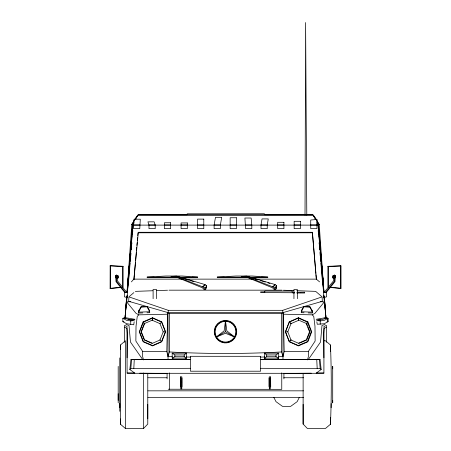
<?xml version="1.0" encoding="UTF-8"?>
<svg xmlns="http://www.w3.org/2000/svg" width="451" height="451" viewBox="0 0 451 451"><rect width="100%" height="100%" fill="white"/><g stroke="black" fill="none" stroke-linecap="round" stroke-linejoin="round"><path stroke-width="0.68" d="M121.071 287.479L110.224 288.539L110.253 265.656L123.1 266.304L123.1 287.276L122.509 287.061L122.509 266.552L123.1 266.304M118.196 400.392L118.196 393.723M119.769 411.295L119.769 403.538M147.776 373.343L147.776 424.07L143.565 428.45L125.401 428.45L120.428 424.233L120.428 418.923M120.428 349.643L120.428 344.998L125.401 340.776L125.401 428.45M143.565 428.45L143.565 372.971M147.776 418.787L147.776 404.344M180.755 376.359L180.755 388.796L181.73 388.79L181.753 376.5M269.298 376.5L269.32 388.79L270.296 388.796L270.296 376.359M270.645 377.78L270.69 386.642L270.651 383.378M282.969 359.385L283.008 312.768L281.593 313.603L200.244 313.625L169.407 313.603L167.998 312.768L167.637 314.206L166.802 351.656L168.043 356.578L168.037 359.385M323.401 340.776L325.498 340.776L330.47 344.998C331.53 371.376 331.547 397.855 330.47 424.233L325.498 428.45L307.334 428.45L303.123 424.07L303.123 373.343M322.555 282.805L320.887 262.905M327.9 266.304L327.9 287.276L328.491 287.061L328.491 266.552L327.9 266.304L340.917 265.904L340.917 288.364L329.929 287.479M330.47 418.923L330.47 424.233L330.47 417.541M331.13 407.721L331.13 403.538M332.703 400.392L332.703 402.833L332.703 366.409L332.703 368.845M333.695 277.551L333.689 280.657L324.297 292.276M172.22 356.69A465.68 105.652 0 0 1 168.043 356.578L169.407 351.949L169.407 313.603M216.277 337.038L225.455 331.727L225.489 320.887L226.859 330.91L234.706 337.038L225.489 333.283L216.277 337.038L224.119 330.91L225.489 320.887M281.593 313.603L281.593 351.949L282.963 356.578A465.68 105.652 0 0 1 278.786 356.69M283.916 378.902L283.921 373.451L311.275 373.202M305.017 215.031L305.609 22.55L306.793 215.031M181.73 388.79L181.742 386.761M132.504 229.215L132.538 224.502L131.793 224.491L127.035 292.383M180.4 383.378L180.361 386.642L180.406 377.109M127.103 357.773L127.362 333.537L126.968 328.48L124.549 327.172M168.172 312.656L168.24 310.316L128.907 296.871L128.704 301.319L168.172 312.656L282.833 312.656L322.302 301.319L322.104 296.871L282.76 310.316L168.24 310.316M301.307 311.218L301.437 310.327L303.895 306.612L309.916 306.821L312.284 310.711L312.363 313.062L308.196 312.915M301.437 310.327L301.251 312.673L304.03 312.768M312.385 312.577L312.284 310.711M260.644 359.486L320.03 359.408L321.174 369.521L315.954 373.298L135.052 373.298L129.826 369.521L130.801 368.67L133.806 368.574L134.268 359.436L190.356 359.486M309.916 306.821L312.227 312.137L301.381 311.759L303.895 306.612M335.324 275.685L333.695 275.685L334.422 275.025L335.324 275.685L334.992 281.644L325.955 292.823M126.883 296.724L125.164 316.692L126.635 297.136M127.002 292.242L132.633 224.925L134.235 220.043M125.164 316.861L126.663 297.277M127.255 296.978L127.396 295.078M134.116 222.659L132.966 225.105L126.669 301.894L136.067 313.36L138.801 314.849L167.637 314.206M127.627 286.797L132.538 224.502M125.164 316.692L126.838 295.879M127.12 292.406L128.45 282.805L130.119 262.905M127.238 292.592L127.419 290.523M135.435 262.155L133.896 279.637L138.294 232.282L312.43 232.282L316.303 279.13L319.601 281.886M135.554 260.757L136.292 252.368M136.416 250.97L136.721 247.469M136.907 245.372L137.149 242.576M137.335 240.479L137.583 237.683M137.764 235.585L138.012 232.789L312.357 232.789L312.43 232.282M127.65 284.666L131.478 241.105M131.602 239.706L131.917 236.2M132.07 234.74L132.352 231.29M130.243 261.518L130.553 258.057M130.739 255.976L130.987 253.208M131.292 249.741L131.478 247.661M131.788 244.2L131.912 242.813M133.552 224.981L134.077 219.209L140.306 219.209L139.782 228.657L133.552 228.657L133.552 224.981L139.782 224.981M130.801 368.67L131.647 359.334L134.268 359.436M129.826 369.521L130.976 359.408L131.647 359.334M134.167 321.766L133.744 324.782L126.68 323.733L122.852 321.653L122.852 318.282L125.744 317.916M142.809 312.915L138.643 313.062L138.722 310.711L141.09 306.821L147.111 306.612L149.569 310.327L149.698 311.218M138.722 310.711L138.643 313.062M261.011 224.981L262.031 218.91L268.26 218.91L267.24 224.981L267.24 228.657L261.011 228.657L261.011 224.981L267.24 224.981M152.241 319.601L152.556 317.741L161.757 321.867L165.613 331.823L161.757 341.779L152.556 345.906L143.136 341.779L139.28 331.823L143.136 321.867L152.556 317.741M152.184 320.503L152.596 318.079L161.571 322.104L165.337 331.818L161.571 341.531L152.596 345.556L143.401 341.531L139.641 331.818L143.401 322.104L152.596 318.079M205.746 289.254L206.428 285.641L204.878 284.542L176.583 276.125L171.177 276.457L171.222 276.886L176.251 277.038L202.431 287.828L204.314 289.7L205.746 289.254L206.428 285.641M275.849 289.254L276.531 285.641L274.98 284.542L246.686 276.125L241.279 276.457L241.324 276.886L246.353 277.038L272.534 287.828L274.417 289.7L275.849 289.254L276.531 285.641M214.124 224.981L215.482 217.32L221.706 217.32L220.353 224.981L220.353 228.657L214.124 228.657L214.124 224.981L220.353 224.981M282.963 356.578L284.198 351.656L283.369 314.206L283.008 312.768M307.481 359.926L308.366 356.617L308.366 351.408L315.136 341.035L314.984 326.298L313.733 316.331L312.205 314.849L283.369 314.206M137.194 216.615L138.136 214.71L312.87 214.71C316.777 218.774 318.942 224.237 318.688 229.892L323.886 292.406M205.104 285.128L204.878 284.542L204.529 285.714L202.623 286.819L176.313 276.548L171.222 276.886M137.121 216.57L137.578 215.307L313.428 215.307L315.446 219.592M289.249 321.867L285.387 331.823L289.249 341.779L298.449 345.906L307.87 341.779L311.726 331.823L307.87 321.867L298.449 317.741L289.249 321.867L291.025 323.621L287.777 331.823L291.025 340.026L298.866 343.42L306.708 340.026L309.955 331.823L307.96 326.778M285.551 331.818L289.311 322.104L298.291 318.079L307.481 322.104L311.241 331.818L307.481 341.531L298.291 345.556L289.311 341.531L285.551 331.818L287.879 331.818M159.372 323.361L152.134 320.221L144.297 323.621L141.045 331.823L144.297 340.026L152.134 343.42L159.975 340.026L163.223 331.823M127.396 288.939L132.318 229.892L132.966 231.036M125.045 292.823L116.008 281.644L115.676 275.685L117.305 275.685L116.578 275.025L116.51 281.266L125.519 292.411M141.09 306.821L138.778 312.137L149.625 311.759L149.755 312.673L146.975 312.768M135.559 219.592L137.578 215.307L134.607 219.513M299.368 397.342L297.153 401.666L290.63 406.39L282.529 406.39L276.006 401.666L273.791 397.342M318.04 231.036L318.688 229.892L324.004 292.242M134.223 220.522L131.793 224.491L133.778 221.627M176.251 277.038L176.696 276.311L189.245 280.206M307.481 322.104L306.347 323.818L309.516 331.818L306.347 339.817L298.697 343.132M307.458 325.515L306.708 323.621L307.87 321.867M323.378 286.797L323.429 284.558M110.224 288.539L110.253 265.656M118.342 277.827L116.178 278.109L115.366 276.937L116.702 275.448L118.342 276.012L118.342 277.827L117.249 278.199M116.702 275.448L115.366 276.937M335.634 276.937L334.822 278.109L332.658 277.827L332.658 276.012L334.298 275.448L335.634 276.937L334.298 275.448M308.309 359.554L320.543 342.021L321.986 325.464L325.058 324.427M135.323 218.87L137.335 216.3M325.481 292.411L334.49 281.266L334.422 275.025M316.884 222.659L318.04 225.105L324.337 301.894L314.933 313.36L312.205 314.849M131.399 281.886L133.812 279.13L181.725 279.13M204.878 284.542L202.623 286.819L204.179 287.918L204.314 289.7M159.834 323.818L161.571 322.104M289.311 341.531L291.047 339.817M289.249 341.779L291.025 340.026M138.801 314.849L137.267 316.331L136.016 326.298L135.864 341.035L142.634 351.408L142.634 356.617L143.525 359.926M129.403 296.448L133.857 292.637M277.134 359.453L278.69 358.139L278.69 353.161L264.371 353.161L264.371 358.139L265.932 359.453M184.949 359.453L186.517 358.139L186.517 353.161L172.197 353.161L172.197 358.139L173.753 359.453M172.197 353.161L174.87 354.948L184.205 354.948L186.517 353.161M115.676 275.685L116.578 275.025M264.371 353.161L266.682 354.948L276.018 354.948L278.69 353.161M266.682 356.718L264.371 358.139L278.69 358.139L276.018 356.718L266.682 356.718L266.682 354.948M316.833 321.794L317.262 324.269L324.275 323.733L328.102 321.653L328.102 318.282L324.275 320.362L320.221 320.92L316.619 320.56M326.451 327.172L324.038 328.48L323.638 333.537L323.903 357.773M174.87 356.718L172.197 358.139L186.517 358.139L184.205 356.718L174.87 356.718L174.87 354.948M291.025 323.621L298.866 320.221M332.658 276.012L333.514 276.209L334.822 275.764M204.179 287.918L206.079 287.332M241.324 276.886L246.415 276.548L272.725 286.819L274.281 287.918L276.181 287.332M323.795 297.609L326.642 296.797L326.332 292.507L323.367 291.915M116.178 275.764L117.486 276.209L118.342 276.012M123.326 318.231L125.243 317.82L123.326 318.491L125.243 318.18M127.633 291.915L124.668 292.507L124.358 296.797L127.205 297.609M326.947 321.851L328.102 321.653M124.38 318.192L125.637 318.011M317.983 320.373L320.706 319.996M312.87 214.71L264.579 214.761M110.083 288.364L121.127 287.208M122.852 318.282L126.68 320.362L130.734 320.92L134.33 320.56M328.491 266.552L340.917 265.904M126.669 301.894L130.773 301.696M130.976 359.408L190.356 359.374M135.345 291.363L152.85 290.748M156.35 290.624L167.558 290.224M168.956 290.173L282.05 290.173M141.101 307.052L147.122 306.843L149.625 311.759L149.569 310.327M171.177 276.457L174.627 276.367M241.279 276.457L245.417 276.345M180.755 386.913L181.753 386.896M318.496 229.215L318.462 224.502L319.212 224.491L323.965 292.383M284.198 351.656L308.366 351.408M316.185 373.157L323.903 373.09L323.998 326.473L326.451 325.397L326.451 342.286M133.806 368.574L190.356 368.304M180.755 382.144L181.753 382.132M187.126 214.761L138.136 214.71M148.982 224.981L155.212 224.981L155.212 228.657L148.982 228.657L148.982 224.981L147.934 221.841L154.157 221.841L155.212 224.981M164.412 224.981L170.641 224.981M181.088 224.981L187.317 224.981M197.555 224.981L203.784 224.981M230.151 224.981L236.38 224.981M245.581 224.981L251.81 224.981L251.81 228.657L245.581 228.657L244.904 218.025L251.134 218.025L251.81 224.981M277.686 224.981L283.916 224.981M294.159 224.981L300.383 224.981M310.722 224.981L316.952 224.981M132.966 225.105L318.04 225.105M154.174 277.089L147.156 277.089L147.156 277.404L178.032 277.404M192.064 277.089L197.679 277.089L197.679 277.404L180.84 277.404M224.277 277.089L217.258 277.089L217.258 277.404L248.135 277.404M261.467 277.089L267.781 277.089L267.781 277.404L251.641 277.404M178.139 277.275L147.156 277.089L165.889 276.012L182.221 276.012L197.679 277.089L179.498 277.275M247.56 277.275L217.258 277.089L235.991 276.012L252.323 276.012L267.781 277.089L250.282 277.275M185.953 279.13L252.188 279.13M255.706 279.13L316.303 279.13M294.582 292.231L292.733 292.231L292.733 293.003L294.582 293.003M296.854 292.231L300.552 292.231L300.552 293.003L296.854 293.003M163.003 331.818L165.337 331.818M260.644 359.374L320.03 359.408M260.644 368.304L317.194 368.574L320.204 368.67L321.174 369.521M124.549 342.286L124.549 325.397L127.007 326.473L127.103 373.09L134.302 373.09M316.703 373.09L323.903 373.09M147.956 377.746L166.96 377.746M283.814 377.746L303.523 377.746M168.24 389.23L281.762 389.337L281.762 372.864M147.956 390.837L303.523 390.837M147.956 397.376L303.523 397.376M269.298 382.132L270.296 382.144M142.634 351.408L166.802 351.656M127.103 373.09L134.815 373.157M139.725 373.202L167.079 373.451L167.09 378.902M269.298 386.896L270.296 386.913M283.448 290.224L293.951 290.596M296.752 290.698L315.661 291.363L321.608 296.448M303.884 306.843L309.905 307.052M320.227 301.696L324.337 301.894M110.083 265.904L122.509 266.552M329.873 287.208L340.917 288.364M325.21 317.916L328.102 318.282M130.249 319.996L132.972 320.373M325.38 318.011L326.637 318.192M122.852 321.653L124.008 321.851M327.691 318.231L325.774 317.82L327.691 318.231L327.691 321.698M327.691 318.491L325.774 318.18M246.798 276.311L258.028 279.795M260.672 280.612L265.295 282.05M267.939 282.873L269.918 283.487M190.57 280.612L193.874 281.638M125.947 324.427L129.014 325.464L130.463 342.021L142.696 359.554M332.658 277.827L333.751 278.199M299.47 320.486L306.708 323.621M152.184 343.132L144.534 339.817L141.366 331.818L144.534 323.818L143.401 322.104M127.994 318.958L129.685 319.736M225.455 331.727L234.706 337.038M289.311 322.104L291.047 323.818M159.834 339.817L161.571 341.531M323.356 284.666L318.462 224.502M126.703 292.276L117.311 280.657L117.305 277.551M313.665 216.3L315.683 218.87M317.222 221.627L319.212 224.491L316.083 219.383M143.136 321.867L144.297 323.621M159.975 323.621L162.974 331.192M313.885 216.57L313.428 215.307L313.811 216.615M264.602 214.637L264.427 213.751L187.182 213.819L187.357 214.71M323.604 288.939L322.657 283.482M298.449 317.741L298.765 319.601M298.291 318.079L298.697 320.503M319.359 359.334L320.204 368.67M318.626 231.273L318.958 234.796M319.054 236.127L319.398 239.706M319.528 241.11L320.34 250.22M320.407 251.376L323.412 284.581M319.088 242.813L319.212 244.2M319.522 247.661L319.708 249.741M319.956 252.515L320.266 255.976M320.452 258.057L320.762 261.518M312.357 232.789L315.903 273.34M316.021 274.744L316.388 278.938M323.587 290.523L323.762 292.592M324.117 296.724L325.836 316.692L324.37 297.136M324.162 295.879L325.836 316.692M324.342 297.277L325.836 316.861M274.281 287.918L274.417 289.7M323.604 295.078L323.745 296.978M316.737 359.436L317.194 368.574M282.76 310.316L282.833 312.656M269.309 386.761L269.32 388.79M340.747 265.656L340.776 288.539M167.998 312.768L168.043 356.578M333.514 276.209L333.514 277.658M330.47 344.998L330.47 351.684M320.221 320.92L320.221 324.297M303.123 404.344L303.123 424.07M297.384 298.703L297.384 289.525L293.939 289.525L293.939 298.703M276.018 354.948L276.018 356.718M268.993 377.78L268.993 386.603M184.205 354.948L184.205 356.718M182.057 377.78L182.057 386.603M169.373 372.864L169.373 389.337M156.559 298.703L156.559 289.525L153.109 289.525L153.109 298.703M130.734 320.92L130.734 324.297M120.428 344.998L120.428 424.233M119.769 357.942L119.769 407.721M118.196 366.409L118.196 402.833M117.486 276.209L117.486 277.658M264.81 357.006A465.68 105.652 0 0 1 260.616 357.079M190.39 357.079A465.68 105.652 0 0 1 186.19 357.006M281.593 351.949A1029.498 1027.97 0 0 1 169.407 351.949M274.98 284.542L274.631 285.714L272.725 286.819L274.98 284.542M325.165 317.758L324.201 318.902L321.191 319.782L316.14 319.302L325.165 317.758M134.866 319.302L129.815 319.782L126.804 318.902L125.84 317.758L134.866 319.302M316.952 219.479L310.722 220.026L310.722 228.657L316.952 228.657L316.952 219.479M236.38 217.748L230.151 217.748L230.151 228.657L236.38 228.657L236.38 217.748M203.784 219.113L197.555 219.113L197.555 228.657L203.784 228.657L203.784 219.113M300.383 221.3L294.159 221.3L294.159 228.657L300.383 228.657L300.383 221.3M283.916 222.298L277.686 222.298L277.686 228.657L283.916 228.657L283.916 222.298M170.641 222.755L164.412 222.755L164.412 228.657L170.641 228.657L170.641 222.755M187.317 222.935L181.088 222.935L181.088 228.657L187.317 228.657L187.317 222.935M292.141 291.064L264.867 291.064L264.867 292.592L292.141 292.733L292.141 291.064M264.337 291.865L260.639 291.865L260.639 292.603L264.337 292.603L264.337 291.865M304.679 292.231L300.98 292.231L300.98 293.003L304.679 293.003L304.679 292.231M260.56 356.301L190.457 356.301L190.457 371.212L260.56 371.212L260.56 356.301M276.113 287.98L275.736 286.83L276.113 287.98M216.908 338.301A10.813 10.813 0 0 0 235.478 335.854A10.813 10.813 0 0 0 224.079 320.999A10.813 10.813 0 0 0 216.908 338.301M216.576 338.538A11.236 11.236 0 0 0 235.867 336.001A11.236 11.236 0 0 0 224.023 320.565A11.236 11.236 0 0 0 216.576 338.538M217.252 338.019A10.384 10.384 0 0 0 235.084 335.674A10.384 10.384 0 0 0 224.136 321.405A10.384 10.384 0 0 0 217.252 338.019"/></g></svg>
